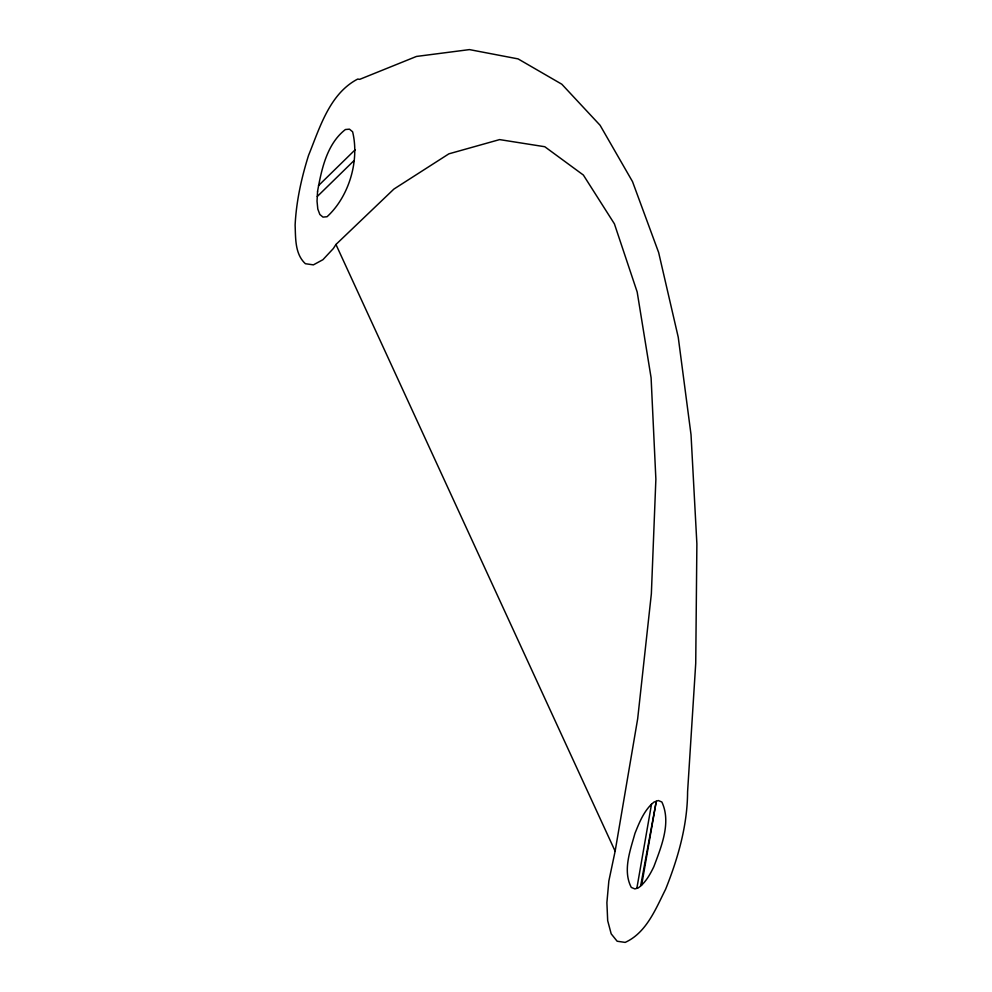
<?xml version="1.0" encoding="UTF-8"?>
<svg xmlns="http://www.w3.org/2000/svg" width="992" height="992" viewBox="0 0 992 992"><rect width="100%" height="100%" fill="white"/><g stroke="black" fill="none" stroke-linecap="round" stroke-linejoin="round"><path stroke-width="1.49" d="M615.139 851.198L637.67 718.816L651.36 593.811L655.873 479.223L651.099 377.803L637.174 291.983L614.408 223.845L583.358 175.038L544.782 146.729L499.596 139.599L448.892 153.834L393.898 189.075L335.953 244.478L333.324 248.546L322.933 259.693L313.398 264.864L305.375 263.711C294.81 253.927 295.69 238.34 295.12 225.122C296.273 201.364 301.432 178.052 308.537 155.409C319.722 127.881 329.518 93.707 357.715 79.062L359.712 79.348L416.454 56.445L469.452 49.6L518.097 58.9L561.819 84.221L600.098 125.29L632.512 181.61L658.651 252.538L678.243 337.23L691.027 434.719L696.88 543.852L695.727 663.363L687.58 791.864C687.456 825.406 678.02 858.303 665.62 889.241C655.712 908.858 646.499 932.716 625.171 942.4L617.148 941.234L611.184 933.832L607.687 920.663L606.893 902.658L608.84 881.032L615.139 851.198L335.953 244.478M636.876 888.187L651.496 804.252L654.013 802.069L658.341 800.532L661.862 802.007C671.485 822.591 661.242 846.821 653.84 866.698C649.971 874.646 645.432 882.868 638.104 888.014L634.855 888.906L631.296 887.431C622.53 870.641 630.267 850.404 634.954 833.404C639.096 823.087 643.399 812.163 651.496 804.252M641.663 885.025L656.27 801.263M640.634 885.893L656.072 802.441M318.506 185.591L355.161 149.78M317.279 196.49L353.946 160.667M317.564 191.357L317.031 201.165L317.812 209.052L319.846 214.483L322.995 217.112L327.05 216.727C349.035 196.552 359.674 160.741 352.606 131.775L349.457 129.158L345.402 129.53C326.876 143.902 321.507 169.396 317.564 191.357"/></g></svg>
